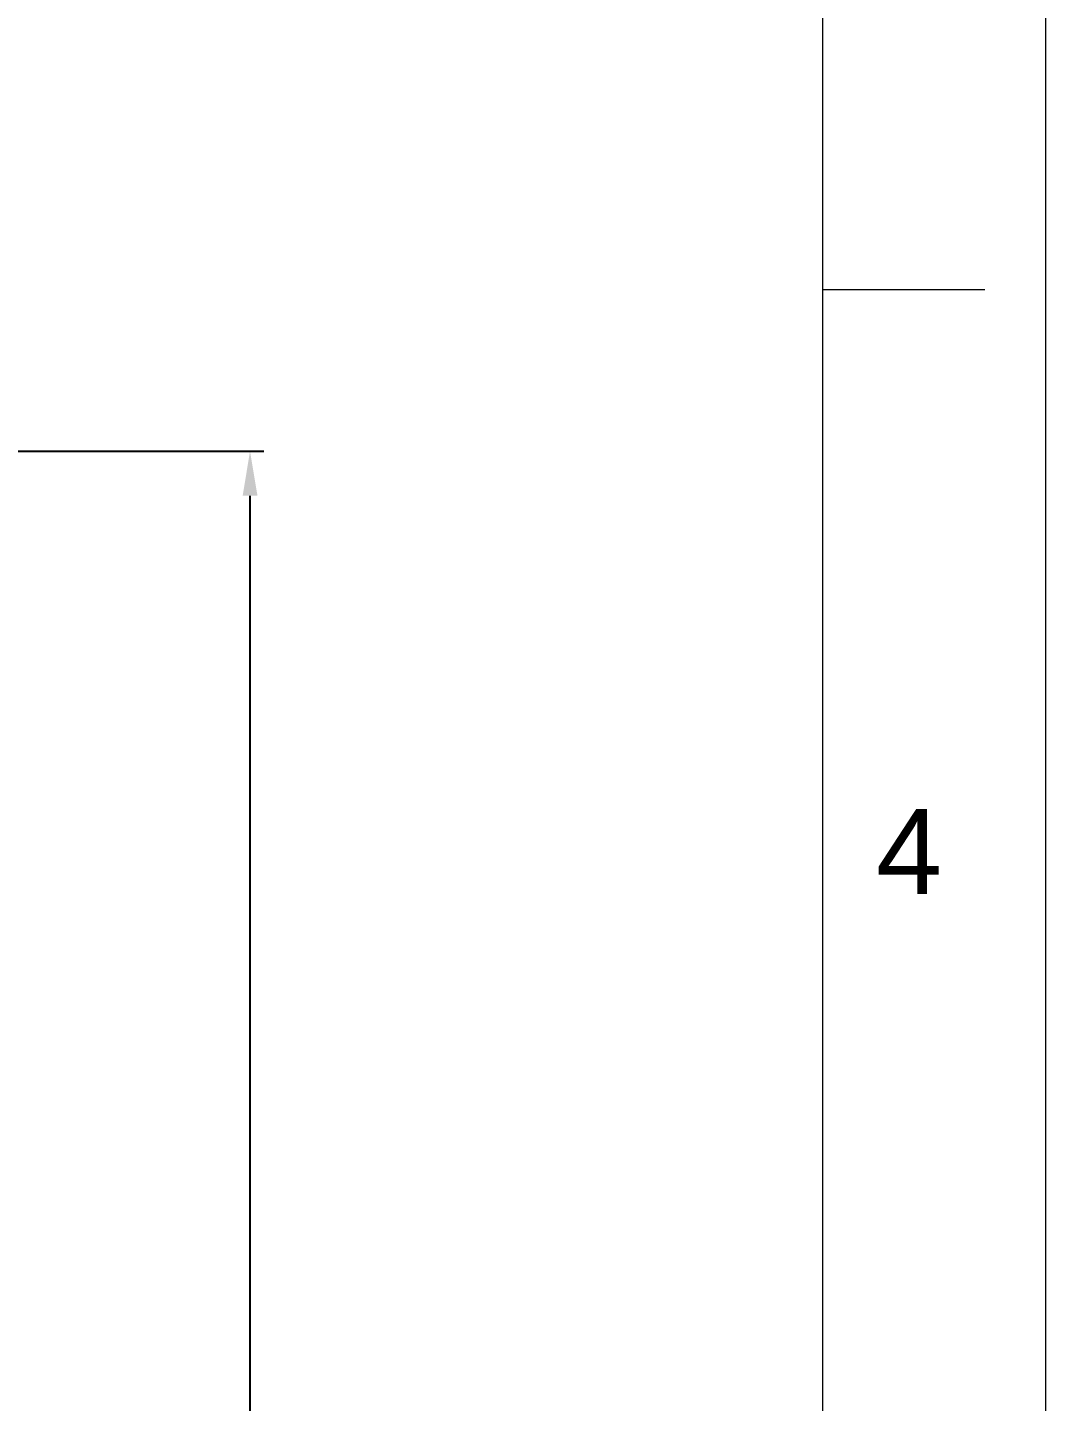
# Model space of a CAD drawing. Header units: millimetres. Extents: x 6110 to 6704, y -2661 to -1821.
# Drawn here: x 6612.3 to 6703.8, y -2240.7 to -2117.3 of the extents above; entities that cross this region are included whole.
import ezdxf

# ---------------------------------------------------------------- set-up
doc = ezdxf.new("R2010")
doc.units = ezdxf.units.MM
doc.header["$LTSCALE"] = 0.1
doc.layers.get('0').update_dxf_attribs({"lineweight": 15})
doc.layers.add('DIM', color=3, linetype='Continuous', lineweight=9)
doc.styles.get("Standard").update_dxf_attribs({"font": 'arial.ttf'})
doc.dimstyles.new('ISO-25', dxfattribs={"dimtxt": 2.5, "dimasz": 2.5, "dimexe": 1.25, "dimexo": 0.625, "dimtad": 1, "dimlfac": 5, "dimtxsty": 'Standard', "dimcen": 2.5, "dimadec": 0, "dimazin": 0, "dimtfac": 1, "dimtmove": 0, "dimatfit": 3, "dimfxl": 0, "dimarcsym": 0})

# ---------------------------------------------------------------- blocks, each defined once
blk = doc.blocks.new('*D72')
at = {"layer": 'Defpoints', "color": 0}
for p in [(6597.47, -2155.32), (6632.35, -2155.32), (6597.47, -2347.17)]:
    blk.add_point(p, dxfattribs=at)
at = {"layer": 'DIM', "color": 0, "lineweight": -2}
for p, q in [((6598.09, -2155.32), (6633.6, -2155.32)), ((6632.35, -2343.17), (6632.35, -2159.32)), ((6598.09, -2347.17), (6633.6, -2347.17))]:
    blk.add_line(p, q, dxfattribs=at)
at = {"layer": 'DIM', "color": 0}
for points in [[(6631.69, -2159.32), (6633.02, -2159.32), (6632.35, -2155.32)], [(6631.69, -2343.17), (6633.02, -2343.17), (6632.35, -2347.17)]]:
    blk.add_solid(points, dxfattribs=at)
at = {"layer": 'DIM', "color": 0, "insert": (6629.69, -2251.24), "char_height": 4, "attachment_point": 5, "rotation": 90}
blk.add_mtext('890', dxfattribs=at)

msp = doc.modelspace()

# ---------------------------------------------------------------- linework, layer by layer
at = {"color": 7, "linetype": 'Continuous'}
for p, q in [((6703.8445, -1820.7943), (6703.8445, -2660.7941)), ((6683.8443, -2640.7941), (6683.8443, -1840.7943)), ((6683.8444, -2140.7943), (6698.3804, -2140.7943))]:
    msp.add_line(p, q, dxfattribs=at)

# ---------------------------------------------------------------- texts
at = {"insert": (6691.5795, -2191.2859), "char_height": 7.6238, "attachment_point": 5}
msp.add_mtext_dynamic_manual_height_columns('4', width=50, gutter_width=12.5, heights=[0], dxfattribs=at)

# ---------------------------------------------------------------- dimensions: what is measured, and where the dimension line sits
at = {"layer": 'DIM'}
dim = msp.add_linear_dim(base=(6632.3533, -2155.3167), p1=(6597.4668, -2347.1672), p2=(6597.4668, -2155.3167), angle=90, text='890', dimstyle='ISO-25', override={"dimtxt": 4, "dimasz": 4, "dimlfac": 4, "dimadec": 1, "dimfxl": 1.25}, dxfattribs=at)
dim.commit()
dim.dimension.update_dxf_attribs({"geometry": '*D72', "text_midpoint": (6629.686, -2251.2419)})

doc.saveas('drawing.dxf')
